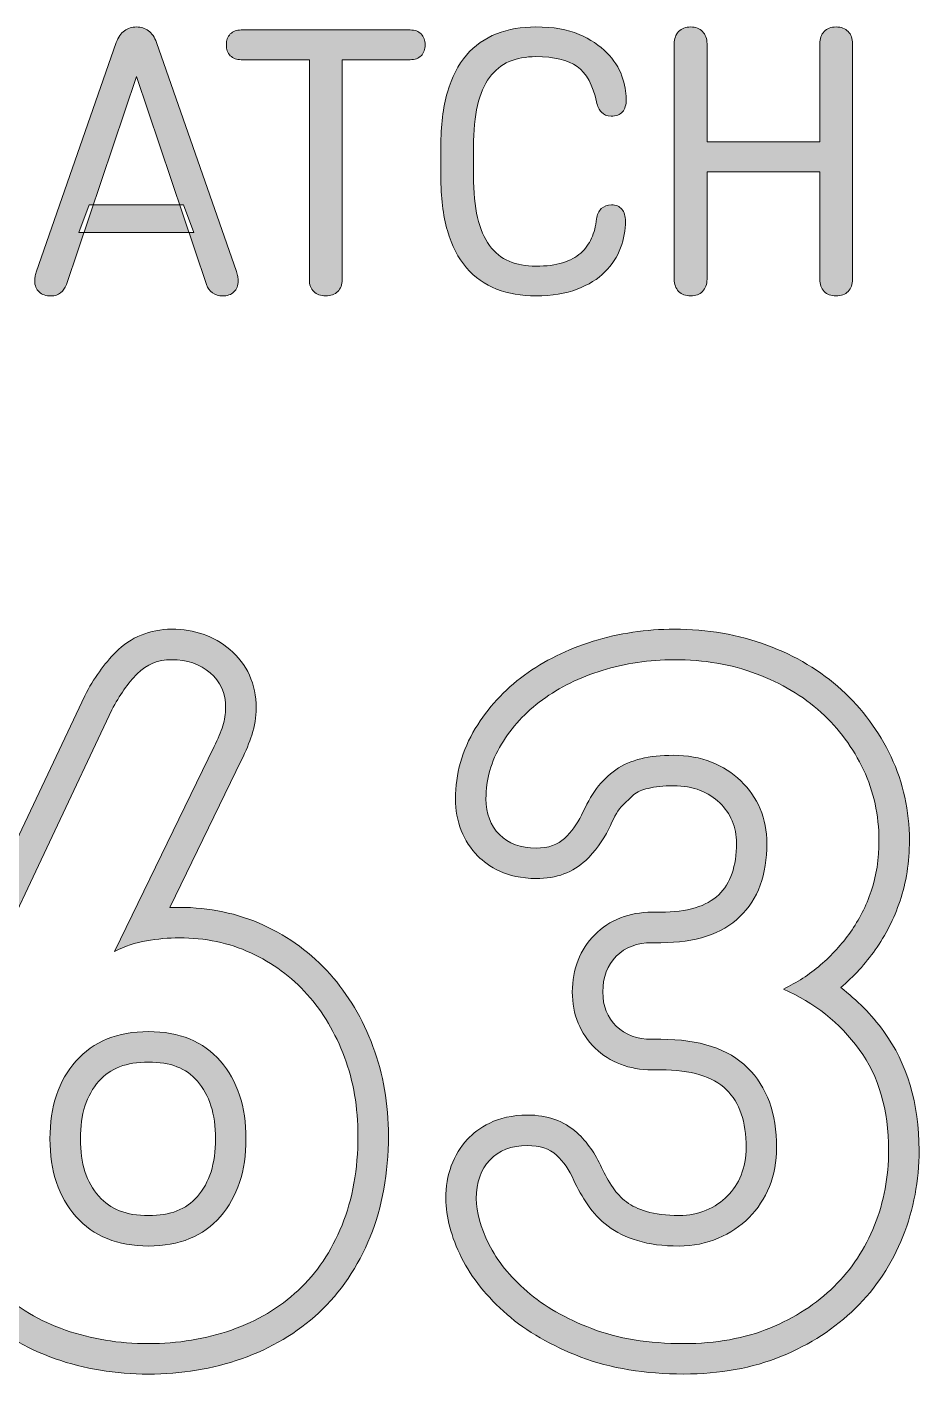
# Model space of a CAD drawing. Header units: millimetres. Extents: x -29.5 to 29.5, y -18.9 to 19.
# Drawn here: x 2.05 to 7.91, y 1.06 to 9.9 of the extents above; entities that cross this region are included whole.
import ezdxf

# ---------------------------------------------------------------- set-up
doc = ezdxf.new("R2010")
doc.units = ezdxf.units.MM
doc.header["$MEASUREMENT"] = 0
doc.layers.add('Layer 1', color=7, linetype='Continuous', lineweight=0)

# ---------------------------------------------------------------- blocks, each defined once
blk = doc.blocks.new('Block_0')
at = {"layer": 'Layer 1', "transparency": 33554687}
h = blk.add_hatch(color=7, dxfattribs=at)
h.dxf.hatch_style = 2
edge = h.paths.add_edge_path()
edge.add_spline(control_points=[(4.1208, 2.0343), (4.051, 1.863), (3.9549, 1.7204), (3.8324, 1.6064), (3.7098, 1.4924), (3.5641, 1.4059), (3.3951, 1.3466), (3.2261, 1.2874), (3.0444, 1.2577), (2.8501, 1.2577), (2.6556, 1.2577), (2.4739, 1.2874), (2.305, 1.3466), (2.1359, 1.4059), (1.9902, 1.4924), (1.8677, 1.6064), (1.745, 1.7204), (1.6479, 1.861), (1.5762, 2.0281), (1.5042, 2.1948), (1.4684, 2.3881), (1.4684, 2.6079), (1.4684, 2.7684), (1.5011, 2.9469), (1.5666, 3.1432), (1.632, 3.34), (1.7177, 3.5436), (1.8233, 3.7547), (1.8233, 3.7547), (2.6093, 5.4153), (2.6093, 5.4153), (2.6599, 5.5124), (2.7159, 5.5917), (2.7772, 5.653), (2.8383, 5.7143), (2.9135, 5.745), (3.0022, 5.745), (3.1034, 5.745), (3.188, 5.7164), (3.2556, 5.6592), (3.3231, 5.6023), (3.357, 5.5252), (3.357, 5.428), (3.357, 5.3901), (3.3506, 5.3509), (3.3381, 5.3109), (3.3253, 5.2706), (3.3064, 5.2251), (3.281, 5.1745), (3.281, 5.1745), (2.6282, 3.8309), (2.6282, 3.8309), (2.6957, 3.8646), (2.7655, 3.8881), (2.8373, 3.9008), (2.9091, 3.9132), (2.981, 3.9198), (3.0528, 3.9198), (3.2218, 3.9198), (3.3782, 3.887), (3.5219, 3.8216), (3.6653, 3.7558), (3.789, 3.6652), (3.8925, 3.5491), (3.9961, 3.4326), (4.0774, 3.2955), (4.1366, 3.137), (4.1957, 2.9786), (4.2253, 2.8063), (4.2253, 2.6206), (4.2253, 2.4008), (4.1904, 2.2055), (4.1208, 2.0343)], knot_values=[0, 0, 0, 0, 1, 1, 1, 2, 2, 2, 3, 3, 3, 4, 4, 4, 5, 5, 5, 6, 6, 6, 7, 7, 7, 8, 8, 8, 9, 9, 9, 10, 10, 10, 11, 11, 11, 12, 12, 12, 13, 13, 13, 14, 14, 14, 15, 15, 15, 16, 16, 16, 17, 17, 17, 18, 18, 18, 19, 19, 19, 20, 20, 20, 21, 21, 21, 22, 22, 22, 23, 23, 23, 24, 24, 24, 24], degree=3, periodic=0)
edge = h.paths.add_edge_path()
edge.add_spline(control_points=[(4.324, 3.2069), (4.2564, 3.3877), (4.1615, 3.5475), (4.042, 3.6819), (3.9207, 3.818), (3.7738, 3.9261), (3.6052, 4.0034), (3.4356, 4.0807), (3.2499, 4.1198), (3.0528, 4.1198), (3.0528, 4.1198), (2.9902, 4.1183), (2.9902, 4.1183), (2.9902, 4.1183), (3.4609, 5.087), (3.4609, 5.087), (3.4896, 5.1445), (3.5128, 5.2002), (3.5287, 5.2506), (3.5475, 5.3102), (3.557, 5.3698), (3.557, 5.428), (3.557, 5.5843), (3.4973, 5.7171), (3.3844, 5.8122), (3.2805, 5.9002), (3.1517, 5.945), (3.0022, 5.945), (2.8607, 5.945), (2.7339, 5.8928), (2.6356, 5.7942), (2.5603, 5.7189), (2.4917, 5.6225), (2.4319, 5.5077), (2.4319, 5.5077), (1.6425, 3.8403), (1.6425, 3.8403), (1.5346, 3.6247), (1.4446, 3.4101), (1.3768, 3.2064), (1.3049, 2.9906), (1.2684, 2.7892), (1.2684, 2.6079), (1.2684, 2.3614), (1.3102, 2.1396), (1.3926, 1.9488), (1.4748, 1.7571), (1.5889, 1.5925), (1.7315, 1.4599), (1.8735, 1.3277), (2.0442, 1.2261), (2.2389, 1.1579), (2.4282, 1.0914), (2.6338, 1.0577), (2.8501, 1.0577), (3.0661, 1.0577), (3.2717, 1.0914), (3.4612, 1.1579), (3.6557, 1.2261), (3.8264, 1.3277), (3.9686, 1.4599), (4.112, 1.5934), (4.2255, 1.7613), (4.306, 1.9588), (4.3852, 2.1537), (4.4253, 2.3763), (4.4253, 2.6206), (4.4253, 2.8293), (4.3912, 3.0266), (4.324, 3.2069)], knot_values=[0, 0, 0, 0, 1, 1, 1, 2, 2, 2, 3, 3, 3, 4, 4, 4, 5, 5, 5, 6, 6, 6, 7, 7, 7, 8, 8, 8, 9, 9, 9, 10, 10, 10, 11, 11, 11, 12, 12, 12, 13, 13, 13, 14, 14, 14, 15, 15, 15, 16, 16, 16, 17, 17, 17, 18, 18, 18, 19, 19, 19, 20, 20, 20, 21, 21, 21, 22, 22, 22, 23, 23, 23, 23], degree=3, periodic=0)
h = blk.add_hatch(color=7, dxfattribs=at)
h.dxf.hatch_style = 2
edge = h.paths.add_edge_path()
edge.add_spline(control_points=[(7.6164, 2.0343), (7.5551, 1.8799), (7.4664, 1.7459), (7.3501, 1.6319), (7.234, 1.5178), (7.0935, 1.4269), (6.9288, 1.3594), (6.7639, 1.2918), (6.576, 1.2577), (6.3647, 1.2577), (6.1323, 1.2577), (5.9306, 1.2908), (5.7595, 1.3563), (5.5883, 1.4217), (5.4467, 1.503), (5.3349, 1.6002), (5.2228, 1.6973), (5.1394, 1.8007), (5.0845, 1.9106), (5.0295, 2.0205), (5.0021, 2.1197), (5.0021, 2.2086), (5.0021, 2.314), (5.0316, 2.3988), (5.0908, 2.4621), (5.1499, 2.5255), (5.2324, 2.5572), (5.338, 2.5572), (5.4183, 2.5572), (5.4817, 2.5359), (5.5282, 2.4938), (5.5745, 2.4515), (5.6126, 2.3963), (5.6422, 2.3288), (5.6675, 2.274), (5.6982, 2.22), (5.7342, 2.1672), (5.77, 2.1145), (5.8143, 2.068), (5.8672, 2.0281), (5.9201, 1.9878), (5.9845, 1.9561), (6.0605, 1.933), (6.1366, 1.9096), (6.2274, 1.8978), (6.333, 1.8978), (6.426, 1.8978), (6.5114, 1.9147), (6.5896, 1.9488), (6.6678, 1.9826), (6.7355, 2.0281), (6.7925, 2.0849), (6.8496, 2.1421), (6.8938, 2.2096), (6.9255, 2.2878), (6.9572, 2.366), (6.9731, 2.4515), (6.9731, 2.5445), (6.9731, 2.7684), (6.9097, 2.9427), (6.7831, 3.0674), (6.6563, 3.1918), (6.4661, 3.2542), (6.2126, 3.2542), (6.2126, 3.2542), (6.1555, 3.2542), (6.1555, 3.2542), (6.0584, 3.2542), (5.9802, 3.2828), (5.9211, 3.34), (5.8619, 3.3968), (5.8324, 3.4719), (5.8324, 3.5649), (5.8324, 3.6621), (5.8619, 3.7399), (5.9211, 3.7992), (5.9802, 3.8584), (6.0584, 3.8881), (6.1555, 3.8881), (6.1555, 3.8881), (6.2126, 3.8881), (6.2126, 3.8881), (6.4408, 3.8881), (6.6139, 3.9449), (6.7323, 4.0589), (6.8506, 4.1733), (6.9097, 4.3339), (6.9097, 4.5409), (6.9097, 4.6208), (6.8949, 4.6959), (6.8654, 4.7659), (6.8358, 4.8355), (6.7936, 4.8968), (6.7386, 4.9495), (6.6837, 5.0022), (6.6193, 5.0436), (6.5454, 5.0732), (6.4713, 5.1028), (6.3879, 5.1176), (6.2951, 5.1176), (6.2146, 5.1176), (6.1438, 5.11), (6.0827, 5.0952), (6.0214, 5.0804), (5.9664, 5.0563), (5.9178, 5.0225), (5.8693, 4.9884), (5.8271, 4.9474), (5.7912, 4.8989), (5.7552, 4.8503), (5.7225, 4.7921), (5.6929, 4.7245), (5.6632, 4.6653), (5.6264, 4.6146), (5.5819, 4.5726), (5.5377, 4.5302), (5.4753, 4.5092), (5.395, 4.5092), (5.2936, 4.5092), (5.2133, 4.5385), (5.1542, 4.5978), (5.095, 4.657), (5.0655, 4.7352), (5.0655, 4.8324), (5.0655, 4.9592), (5.0993, 5.0784), (5.167, 5.1903), (5.2345, 5.3023), (5.3242, 5.3994), (5.4362, 5.4818), (5.5482, 5.5645), (5.6791, 5.6285), (5.8291, 5.675), (5.9792, 5.7215), (6.1366, 5.745), (6.3013, 5.745), (6.4956, 5.745), (6.6752, 5.7143), (6.8401, 5.653), (7.0048, 5.5917), (7.1464, 5.5073), (7.2647, 5.3994), (7.3829, 5.2919), (7.4759, 5.1659), (7.5436, 5.0225), (7.6111, 4.8789), (7.6449, 4.7245), (7.6449, 4.5599), (7.6449, 4.4372), (7.628, 4.3263), (7.5942, 4.2271), (7.5603, 4.1278), (7.515, 4.0379), (7.458, 3.9577), (7.4009, 3.8774), (7.3353, 3.8057), (7.2614, 3.7423), (7.1875, 3.679), (7.1062, 3.6259), (7.0175, 3.5839), (7.2203, 3.495), (7.3861, 3.363), (7.515, 3.1877), (7.6438, 3.0123), (7.7083, 2.7915), (7.7083, 2.5255), (7.7083, 2.3522), (7.6776, 2.1883), (7.6164, 2.0343)], knot_values=[0, 0, 0, 0, 1, 1, 1, 2, 2, 2, 3, 3, 3, 4, 4, 4, 5, 5, 5, 6, 6, 6, 7, 7, 7, 8, 8, 8, 9, 9, 9, 10, 10, 10, 11, 11, 11, 12, 12, 12, 13, 13, 13, 14, 14, 14, 15, 15, 15, 16, 16, 16, 17, 17, 17, 18, 18, 18, 19, 19, 19, 20, 20, 20, 21, 21, 21, 22, 22, 22, 23, 23, 23, 24, 24, 24, 25, 25, 25, 26, 26, 26, 27, 27, 27, 28, 28, 28, 29, 29, 29, 30, 30, 30, 31, 31, 31, 32, 32, 32, 33, 33, 33, 34, 34, 34, 35, 35, 35, 36, 36, 36, 37, 37, 37, 38, 38, 38, 39, 39, 39, 40, 40, 40, 41, 41, 41, 42, 42, 42, 43, 43, 43, 44, 44, 44, 45, 45, 45, 46, 46, 46, 47, 47, 47, 48, 48, 48, 49, 49, 49, 50, 50, 50, 51, 51, 51, 52, 52, 52, 53, 53, 53, 54, 54, 54, 55, 55, 55, 56, 56, 56, 56], degree=3, periodic=0)
edge = h.paths.add_edge_path()
edge.add_spline(control_points=[(7.6762, 3.3061), (7.5954, 3.4161), (7.5012, 3.512), (7.3946, 3.5931), (7.4798, 3.6666), (7.556, 3.7503), (7.621, 3.8418), (7.6886, 3.937), (7.7433, 4.0448), (7.7835, 4.1623), (7.8242, 4.2822), (7.8449, 4.4158), (7.8449, 4.5599), (7.8449, 4.7535), (7.8044, 4.9378), (7.7246, 5.1076), (7.6455, 5.2751), (7.5361, 5.4229), (7.3993, 5.5474), (7.2629, 5.6717), (7.0982, 5.7703), (6.9099, 5.8404), (6.7234, 5.9098), (6.5186, 5.945), (6.3013, 5.945), (6.1176, 5.945), (5.9388, 5.9184), (5.7699, 5.8661), (5.5984, 5.8129), (5.4462, 5.7377), (5.3174, 5.6427), (5.1849, 5.5452), (5.0766, 5.4277), (4.9957, 5.2936), (4.9094, 5.1508), (4.8655, 4.9955), (4.8655, 4.8324), (4.8655, 4.6827), (4.9165, 4.5527), (5.0128, 4.4563), (5.0796, 4.3893), (5.2004, 4.3092), (5.395, 4.3092), (5.5284, 4.3092), (5.6378, 4.3492), (5.7202, 4.4281), (5.7804, 4.485), (5.8317, 4.5549), (5.8718, 4.6351), (5.8997, 4.6982), (5.9252, 4.7438), (5.9519, 4.7798), (5.9519, 4.7798), (6.0328, 4.8589), (6.0328, 4.8589), (6.0601, 4.8778), (6.092, 4.8917), (6.1297, 4.9008), (6.1757, 4.912), (6.2313, 4.9176), (6.2951, 4.9176), (6.3619, 4.9176), (6.4211, 4.9075), (6.4711, 4.8875), (6.5211, 4.8674), (6.5634, 4.8405), (6.6002, 4.8052), (6.6356, 4.7712), (6.6621, 4.7327), (6.6814, 4.6875), (6.7003, 4.6426), (6.7097, 4.5944), (6.7097, 4.5409), (6.7097, 4.3891), (6.6716, 4.2785), (6.5933, 4.2028), (6.5144, 4.1267), (6.3862, 4.0881), (6.2126, 4.0881), (6.2126, 4.0881), (6.1555, 4.0881), (6.1555, 4.0881), (6.0059, 4.0881), (5.8758, 4.037), (5.7795, 3.9404), (5.6833, 3.8443), (5.6324, 3.7143), (5.6324, 3.5649), (5.6324, 3.4176), (5.6844, 3.2899), (5.7827, 3.1956), (5.878, 3.1033), (6.0072, 3.0542), (6.1555, 3.0542), (6.1555, 3.0542), (6.2126, 3.0542), (6.2126, 3.0542), (6.4106, 3.0542), (6.5554, 3.0106), (6.643, 2.9247), (6.7304, 2.8386), (6.7731, 2.7141), (6.7731, 2.5445), (6.7731, 2.4769), (6.7623, 2.4176), (6.7402, 2.3629), (6.7184, 2.3093), (6.6893, 2.2645), (6.6509, 2.2261), (6.6118, 2.1871), (6.5657, 2.1563), (6.5104, 2.1324), (6.4567, 2.1091), (6.3989, 2.0978), (6.333, 2.0978), (6.2479, 2.0978), (6.176, 2.1067), (6.1193, 2.1241), (6.0659, 2.1404), (6.0221, 2.1615), (5.9884, 2.1871), (5.9524, 2.2144), (5.9235, 2.2445), (5.8996, 2.2797), (5.8701, 2.3229), (5.8447, 2.3676), (5.8238, 2.4128), (5.7846, 2.5022), (5.73, 2.5803), (5.6632, 2.6414), (5.5779, 2.7185), (5.4688, 2.7572), (5.338, 2.7572), (5.1351, 2.7572), (5.012, 2.6709), (4.9446, 2.5985), (4.8501, 2.4975), (4.8021, 2.3662), (4.8021, 2.2086), (4.8021, 2.0888), (4.8369, 1.9584), (4.9056, 1.8211), (4.9721, 1.6881), (5.0725, 1.5629), (5.204, 1.449), (5.3327, 1.3371), (5.4957, 1.243), (5.6881, 1.1695), (5.8818, 1.0953), (6.1095, 1.0577), (6.3647, 1.0577), (6.6005, 1.0577), (6.8158, 1.0969), (7.0046, 1.1743), (7.1927, 1.2514), (7.3561, 1.3573), (7.4903, 1.4892), (7.6259, 1.6222), (7.7309, 1.7808), (7.8023, 1.9604), (7.8726, 2.1375), (7.9083, 2.3276), (7.9083, 2.5255), (7.9083, 2.8339), (7.8302, 3.0965), (7.6762, 3.3061)], knot_values=[0, 0, 0, 0, 1, 1, 1, 2, 2, 2, 3, 3, 3, 4, 4, 4, 5, 5, 5, 6, 6, 6, 7, 7, 7, 8, 8, 8, 9, 9, 9, 10, 10, 10, 11, 11, 11, 12, 12, 12, 13, 13, 13, 14, 14, 14, 15, 15, 15, 16, 16, 16, 17, 17, 17, 18, 18, 18, 19, 19, 19, 20, 20, 20, 21, 21, 21, 22, 22, 22, 23, 23, 23, 24, 24, 24, 25, 25, 25, 26, 26, 26, 27, 27, 27, 28, 28, 28, 29, 29, 29, 30, 30, 30, 31, 31, 31, 32, 32, 32, 33, 33, 33, 34, 34, 34, 35, 35, 35, 36, 36, 36, 37, 37, 37, 38, 38, 38, 39, 39, 39, 40, 40, 40, 41, 41, 41, 42, 42, 42, 43, 43, 43, 44, 44, 44, 45, 45, 45, 46, 46, 46, 47, 47, 47, 48, 48, 48, 49, 49, 49, 50, 50, 50, 51, 51, 51, 52, 52, 52, 53, 53, 53, 54, 54, 54, 55, 55, 55, 55], degree=3, periodic=0)
h = blk.add_hatch(color=7, dxfattribs=at)
h.dxf.hatch_style = 2
edge = h.paths.add_edge_path()
edge.add_spline(control_points=[(3.1713, 2.2227), (3.0974, 2.1374), (2.9954, 2.0978), (2.8501, 2.0978), (2.704, 2.0978), (2.6005, 2.1379), (2.5245, 2.2239), (2.443, 2.3157), (2.4036, 2.439), (2.4036, 2.6013), (2.4036, 2.7636), (2.4431, 2.8871), (2.5244, 2.979), (2.6005, 3.0648), (2.704, 3.1048), (2.8501, 3.1048), (2.9954, 3.1048), (3.0975, 3.0653), (3.1712, 2.9804), (3.2512, 2.8882), (3.2902, 2.7642), (3.2902, 2.6013), (3.2902, 2.4385), (3.2513, 2.3146), (3.1713, 2.2227)], knot_values=[0, 0, 0, 0, 1, 1, 1, 2, 2, 2, 3, 3, 3, 4, 4, 4, 5, 5, 5, 6, 6, 6, 7, 7, 7, 8, 8, 8, 8], degree=3, periodic=0)
edge = h.paths.add_edge_path()
edge.add_spline(control_points=[(3.3222, 3.1115), (3.2102, 3.2404), (3.0528, 3.3048), (2.8501, 3.3048), (2.6471, 3.3048), (2.4888, 3.2404), (2.3746, 3.1115), (2.2606, 2.9827), (2.2036, 2.8129), (2.2036, 2.6013), (2.2036, 2.3901), (2.2606, 2.22), (2.3746, 2.0915), (2.4888, 1.9623), (2.6471, 1.8978), (2.8501, 1.8978), (3.0528, 1.8978), (3.2102, 1.9623), (3.3222, 2.0915), (3.434, 2.22), (3.4902, 2.3901), (3.4902, 2.6013), (3.4902, 2.8129), (3.434, 2.9827), (3.3222, 3.1115)], knot_values=[0, 0, 0, 0, 1, 1, 1, 2, 2, 2, 3, 3, 3, 4, 4, 4, 5, 5, 5, 6, 6, 6, 7, 7, 7, 8, 8, 8, 8], degree=3, periodic=0)
at = {"layer": 'Layer 1'}
for points, knots in [([(4.324, 3.2069), (4.2564, 3.3877), (4.1615, 3.5475), (4.042, 3.6819), (3.9207, 3.818), (3.7738, 3.9261), (3.6052, 4.0034), (3.4356, 4.0807), (3.2499, 4.1198), (3.0528, 4.1198), (3.0528, 4.1198), (2.9902, 4.1183), (2.9902, 4.1183), (2.9902, 4.1183), (3.4609, 5.087), (3.4609, 5.087), (3.4896, 5.1445), (3.5128, 5.2002), (3.5287, 5.2506), (3.5475, 5.3102), (3.557, 5.3698), (3.557, 5.428), (3.557, 5.5843), (3.4973, 5.7171), (3.3844, 5.8122), (3.2805, 5.9002), (3.1517, 5.945), (3.0022, 5.945), (2.8607, 5.945), (2.7339, 5.8928), (2.6356, 5.7942), (2.5603, 5.7189), (2.4917, 5.6225), (2.4319, 5.5077), (2.4319, 5.5077), (1.6425, 3.8403), (1.6425, 3.8403), (1.5346, 3.6247), (1.4446, 3.4101), (1.3768, 3.2064), (1.3049, 2.9906), (1.2684, 2.7892), (1.2684, 2.6079), (1.2684, 2.3614), (1.3102, 2.1396), (1.3926, 1.9488), (1.4748, 1.7571), (1.5889, 1.5925), (1.7315, 1.4599), (1.8735, 1.3277), (2.0442, 1.2261), (2.2389, 1.1579), (2.4282, 1.0914), (2.6338, 1.0577), (2.8501, 1.0577), (3.0661, 1.0577), (3.2717, 1.0914), (3.4612, 1.1579), (3.6557, 1.2261), (3.8264, 1.3277), (3.9686, 1.4599), (4.112, 1.5934), (4.2255, 1.7613), (4.306, 1.9588), (4.3852, 2.1537), (4.4253, 2.3763), (4.4253, 2.6206), (4.4253, 2.8293), (4.3912, 3.0266), (4.324, 3.2069)], [0, 0, 0, 0, 1, 1, 1, 2, 2, 2, 3, 3, 3, 4, 4, 4, 5, 5, 5, 6, 6, 6, 7, 7, 7, 8, 8, 8, 9, 9, 9, 10, 10, 10, 11, 11, 11, 12, 12, 12, 13, 13, 13, 14, 14, 14, 15, 15, 15, 16, 16, 16, 17, 17, 17, 18, 18, 18, 19, 19, 19, 20, 20, 20, 21, 21, 21, 22, 22, 22, 23, 23, 23, 23]), ([(7.6762, 3.3061), (7.5954, 3.4161), (7.5012, 3.512), (7.3946, 3.5931), (7.4798, 3.6666), (7.556, 3.7503), (7.621, 3.8418), (7.6886, 3.937), (7.7433, 4.0448), (7.7835, 4.1623), (7.8242, 4.2822), (7.8449, 4.4158), (7.8449, 4.5599), (7.8449, 4.7535), (7.8044, 4.9378), (7.7246, 5.1076), (7.6455, 5.2751), (7.5361, 5.4229), (7.3993, 5.5474), (7.2629, 5.6717), (7.0982, 5.7703), (6.9099, 5.8404), (6.7234, 5.9098), (6.5186, 5.945), (6.3013, 5.945), (6.1176, 5.945), (5.9388, 5.9184), (5.7699, 5.8661), (5.5984, 5.8129), (5.4462, 5.7377), (5.3174, 5.6427), (5.1849, 5.5452), (5.0766, 5.4277), (4.9957, 5.2936), (4.9094, 5.1508), (4.8655, 4.9955), (4.8655, 4.8324), (4.8655, 4.6827), (4.9165, 4.5527), (5.0128, 4.4563), (5.0796, 4.3893), (5.2004, 4.3092), (5.395, 4.3092), (5.5284, 4.3092), (5.6378, 4.3492), (5.7202, 4.4281), (5.7804, 4.485), (5.8317, 4.5549), (5.8718, 4.6351), (5.8997, 4.6982), (5.9252, 4.7438), (5.9519, 4.7798), (5.9519, 4.7798), (6.0328, 4.8589), (6.0328, 4.8589), (6.0601, 4.8778), (6.092, 4.8917), (6.1297, 4.9008), (6.1757, 4.912), (6.2313, 4.9176), (6.2951, 4.9176), (6.3619, 4.9176), (6.4211, 4.9075), (6.4711, 4.8875), (6.5211, 4.8674), (6.5634, 4.8405), (6.6002, 4.8052), (6.6356, 4.7712), (6.6621, 4.7327), (6.6814, 4.6875), (6.7003, 4.6426), (6.7097, 4.5944), (6.7097, 4.5409), (6.7097, 4.3891), (6.6716, 4.2785), (6.5933, 4.2028), (6.5144, 4.1267), (6.3862, 4.0881), (6.2126, 4.0881), (6.2126, 4.0881), (6.1555, 4.0881), (6.1555, 4.0881), (6.0059, 4.0881), (5.8758, 4.037), (5.7795, 3.9404), (5.6833, 3.8443), (5.6324, 3.7143), (5.6324, 3.5649), (5.6324, 3.4176), (5.6844, 3.2899), (5.7827, 3.1956), (5.878, 3.1033), (6.0072, 3.0542), (6.1555, 3.0542), (6.1555, 3.0542), (6.2126, 3.0542), (6.2126, 3.0542), (6.4106, 3.0542), (6.5554, 3.0106), (6.643, 2.9247), (6.7304, 2.8386), (6.7731, 2.7141), (6.7731, 2.5445), (6.7731, 2.4769), (6.7623, 2.4176), (6.7402, 2.3629), (6.7184, 2.3093), (6.6893, 2.2645), (6.6509, 2.2261), (6.6118, 2.1871), (6.5657, 2.1563), (6.5104, 2.1324), (6.4567, 2.1091), (6.3989, 2.0978), (6.333, 2.0978), (6.2479, 2.0978), (6.176, 2.1067), (6.1193, 2.1241), (6.0659, 2.1404), (6.0221, 2.1615), (5.9884, 2.1871), (5.9524, 2.2144), (5.9235, 2.2445), (5.8996, 2.2797), (5.8701, 2.3229), (5.8447, 2.3676), (5.8238, 2.4128), (5.7846, 2.5022), (5.73, 2.5803), (5.6632, 2.6414), (5.5779, 2.7185), (5.4688, 2.7572), (5.338, 2.7572), (5.1351, 2.7572), (5.012, 2.6709), (4.9446, 2.5985), (4.8501, 2.4975), (4.8021, 2.3662), (4.8021, 2.2086), (4.8021, 2.0888), (4.8369, 1.9584), (4.9056, 1.8211), (4.9721, 1.6881), (5.0725, 1.5629), (5.204, 1.449), (5.3327, 1.3371), (5.4957, 1.243), (5.6881, 1.1695), (5.8818, 1.0953), (6.1095, 1.0577), (6.3647, 1.0577), (6.6005, 1.0577), (6.8158, 1.0969), (7.0046, 1.1743), (7.1927, 1.2514), (7.3561, 1.3573), (7.4903, 1.4892), (7.6259, 1.6222), (7.7309, 1.7808), (7.8023, 1.9604), (7.8726, 2.1375), (7.9083, 2.3276), (7.9083, 2.5255), (7.9083, 2.8339), (7.8302, 3.0965), (7.6762, 3.3061)], [0, 0, 0, 0, 1, 1, 1, 2, 2, 2, 3, 3, 3, 4, 4, 4, 5, 5, 5, 6, 6, 6, 7, 7, 7, 8, 8, 8, 9, 9, 9, 10, 10, 10, 11, 11, 11, 12, 12, 12, 13, 13, 13, 14, 14, 14, 15, 15, 15, 16, 16, 16, 17, 17, 17, 18, 18, 18, 19, 19, 19, 20, 20, 20, 21, 21, 21, 22, 22, 22, 23, 23, 23, 24, 24, 24, 25, 25, 25, 26, 26, 26, 27, 27, 27, 28, 28, 28, 29, 29, 29, 30, 30, 30, 31, 31, 31, 32, 32, 32, 33, 33, 33, 34, 34, 34, 35, 35, 35, 36, 36, 36, 37, 37, 37, 38, 38, 38, 39, 39, 39, 40, 40, 40, 41, 41, 41, 42, 42, 42, 43, 43, 43, 44, 44, 44, 45, 45, 45, 46, 46, 46, 47, 47, 47, 48, 48, 48, 49, 49, 49, 50, 50, 50, 51, 51, 51, 52, 52, 52, 53, 53, 53, 54, 54, 54, 55, 55, 55, 55]), ([(4.1208, 2.0343), (4.051, 1.863), (3.9549, 1.7204), (3.8324, 1.6064), (3.7098, 1.4924), (3.5641, 1.4059), (3.3951, 1.3466), (3.2261, 1.2874), (3.0444, 1.2577), (2.8501, 1.2577), (2.6556, 1.2577), (2.4739, 1.2874), (2.305, 1.3466), (2.1359, 1.4059), (1.9902, 1.4924), (1.8677, 1.6064), (1.745, 1.7204), (1.6479, 1.861), (1.5762, 2.0281), (1.5042, 2.1948), (1.4684, 2.3881), (1.4684, 2.6079), (1.4684, 2.7684), (1.5011, 2.9469), (1.5666, 3.1432), (1.632, 3.34), (1.7177, 3.5436), (1.8233, 3.7547), (1.8233, 3.7547), (2.6093, 5.4153), (2.6093, 5.4153), (2.6599, 5.5124), (2.7159, 5.5917), (2.7772, 5.653), (2.8383, 5.7143), (2.9135, 5.745), (3.0022, 5.745), (3.1034, 5.745), (3.188, 5.7164), (3.2556, 5.6592), (3.3231, 5.6023), (3.357, 5.5252), (3.357, 5.428), (3.357, 5.3901), (3.3506, 5.3509), (3.3381, 5.3109), (3.3253, 5.2706), (3.3064, 5.2251), (3.281, 5.1745), (3.281, 5.1745), (2.6282, 3.8309), (2.6282, 3.8309), (2.6957, 3.8646), (2.7655, 3.8881), (2.8373, 3.9008), (2.9091, 3.9132), (2.981, 3.9198), (3.0528, 3.9198), (3.2218, 3.9198), (3.3782, 3.887), (3.5219, 3.8216), (3.6653, 3.7558), (3.789, 3.6652), (3.8925, 3.5491), (3.9961, 3.4326), (4.0774, 3.2955), (4.1366, 3.137), (4.1957, 2.9786), (4.2253, 2.8063), (4.2253, 2.6206), (4.2253, 2.4008), (4.1904, 2.2055), (4.1208, 2.0343)], [0, 0, 0, 0, 1, 1, 1, 2, 2, 2, 3, 3, 3, 4, 4, 4, 5, 5, 5, 6, 6, 6, 7, 7, 7, 8, 8, 8, 9, 9, 9, 10, 10, 10, 11, 11, 11, 12, 12, 12, 13, 13, 13, 14, 14, 14, 15, 15, 15, 16, 16, 16, 17, 17, 17, 18, 18, 18, 19, 19, 19, 20, 20, 20, 21, 21, 21, 22, 22, 22, 23, 23, 23, 24, 24, 24, 24]), ([(7.6164, 2.0343), (7.5551, 1.8799), (7.4664, 1.7459), (7.3501, 1.6319), (7.234, 1.5178), (7.0935, 1.4269), (6.9288, 1.3594), (6.7639, 1.2918), (6.576, 1.2577), (6.3647, 1.2577), (6.1323, 1.2577), (5.9306, 1.2908), (5.7595, 1.3563), (5.5883, 1.4217), (5.4467, 1.503), (5.3349, 1.6002), (5.2228, 1.6973), (5.1394, 1.8007), (5.0845, 1.9106), (5.0295, 2.0205), (5.0021, 2.1197), (5.0021, 2.2086), (5.0021, 2.314), (5.0316, 2.3988), (5.0908, 2.4621), (5.1499, 2.5255), (5.2324, 2.5572), (5.338, 2.5572), (5.4183, 2.5572), (5.4817, 2.5359), (5.5282, 2.4938), (5.5745, 2.4515), (5.6126, 2.3963), (5.6422, 2.3288), (5.6675, 2.274), (5.6982, 2.22), (5.7342, 2.1672), (5.77, 2.1145), (5.8143, 2.068), (5.8672, 2.0281), (5.9201, 1.9878), (5.9845, 1.9561), (6.0605, 1.933), (6.1366, 1.9096), (6.2274, 1.8978), (6.333, 1.8978), (6.426, 1.8978), (6.5114, 1.9147), (6.5896, 1.9488), (6.6678, 1.9826), (6.7355, 2.0281), (6.7925, 2.0849), (6.8496, 2.1421), (6.8938, 2.2096), (6.9255, 2.2878), (6.9572, 2.366), (6.9731, 2.4515), (6.9731, 2.5445), (6.9731, 2.7684), (6.9097, 2.9427), (6.7831, 3.0674), (6.6563, 3.1918), (6.4661, 3.2542), (6.2126, 3.2542), (6.2126, 3.2542), (6.1555, 3.2542), (6.1555, 3.2542), (6.0584, 3.2542), (5.9802, 3.2828), (5.9211, 3.34), (5.8619, 3.3968), (5.8324, 3.4719), (5.8324, 3.5649), (5.8324, 3.6621), (5.8619, 3.7399), (5.9211, 3.7992), (5.9802, 3.8584), (6.0584, 3.8881), (6.1555, 3.8881), (6.1555, 3.8881), (6.2126, 3.8881), (6.2126, 3.8881), (6.4408, 3.8881), (6.6139, 3.9449), (6.7323, 4.0589), (6.8506, 4.1733), (6.9097, 4.3339), (6.9097, 4.5409), (6.9097, 4.6208), (6.8949, 4.6959), (6.8654, 4.7659), (6.8358, 4.8355), (6.7936, 4.8968), (6.7386, 4.9495), (6.6837, 5.0022), (6.6193, 5.0436), (6.5454, 5.0732), (6.4713, 5.1028), (6.3879, 5.1176), (6.2951, 5.1176), (6.2146, 5.1176), (6.1438, 5.11), (6.0827, 5.0952), (6.0214, 5.0804), (5.9664, 5.0563), (5.9178, 5.0225), (5.8693, 4.9884), (5.8271, 4.9474), (5.7912, 4.8989), (5.7552, 4.8503), (5.7225, 4.7921), (5.6929, 4.7245), (5.6632, 4.6653), (5.6264, 4.6146), (5.5819, 4.5726), (5.5377, 4.5302), (5.4753, 4.5092), (5.395, 4.5092), (5.2936, 4.5092), (5.2133, 4.5385), (5.1542, 4.5978), (5.095, 4.657), (5.0655, 4.7352), (5.0655, 4.8324), (5.0655, 4.9592), (5.0993, 5.0784), (5.167, 5.1903), (5.2345, 5.3023), (5.3242, 5.3994), (5.4362, 5.4818), (5.5482, 5.5645), (5.6791, 5.6285), (5.8291, 5.675), (5.9792, 5.7215), (6.1366, 5.745), (6.3013, 5.745), (6.4956, 5.745), (6.6752, 5.7143), (6.8401, 5.653), (7.0048, 5.5917), (7.1464, 5.5073), (7.2647, 5.3994), (7.3829, 5.2919), (7.4759, 5.1659), (7.5436, 5.0225), (7.6111, 4.8789), (7.6449, 4.7245), (7.6449, 4.5599), (7.6449, 4.4372), (7.628, 4.3263), (7.5942, 4.2271), (7.5603, 4.1278), (7.515, 4.0379), (7.458, 3.9577), (7.4009, 3.8774), (7.3353, 3.8057), (7.2614, 3.7423), (7.1875, 3.679), (7.1062, 3.6259), (7.0175, 3.5839), (7.2203, 3.495), (7.3861, 3.363), (7.515, 3.1877), (7.6438, 3.0123), (7.7083, 2.7915), (7.7083, 2.5255), (7.7083, 2.3522), (7.6776, 2.1883), (7.6164, 2.0343)], [0, 0, 0, 0, 1, 1, 1, 2, 2, 2, 3, 3, 3, 4, 4, 4, 5, 5, 5, 6, 6, 6, 7, 7, 7, 8, 8, 8, 9, 9, 9, 10, 10, 10, 11, 11, 11, 12, 12, 12, 13, 13, 13, 14, 14, 14, 15, 15, 15, 16, 16, 16, 17, 17, 17, 18, 18, 18, 19, 19, 19, 20, 20, 20, 21, 21, 21, 22, 22, 22, 23, 23, 23, 24, 24, 24, 25, 25, 25, 26, 26, 26, 27, 27, 27, 28, 28, 28, 29, 29, 29, 30, 30, 30, 31, 31, 31, 32, 32, 32, 33, 33, 33, 34, 34, 34, 35, 35, 35, 36, 36, 36, 37, 37, 37, 38, 38, 38, 39, 39, 39, 40, 40, 40, 41, 41, 41, 42, 42, 42, 43, 43, 43, 44, 44, 44, 45, 45, 45, 46, 46, 46, 47, 47, 47, 48, 48, 48, 49, 49, 49, 50, 50, 50, 51, 51, 51, 52, 52, 52, 53, 53, 53, 54, 54, 54, 55, 55, 55, 56, 56, 56, 56]), ([(3.3222, 3.1115), (3.2102, 3.2404), (3.0528, 3.3048), (2.8501, 3.3048), (2.6471, 3.3048), (2.4888, 3.2404), (2.3746, 3.1115), (2.2606, 2.9827), (2.2036, 2.8129), (2.2036, 2.6013), (2.2036, 2.3901), (2.2606, 2.22), (2.3746, 2.0915), (2.4888, 1.9623), (2.6471, 1.8978), (2.8501, 1.8978), (3.0528, 1.8978), (3.2102, 1.9623), (3.3222, 2.0915), (3.434, 2.22), (3.4902, 2.3901), (3.4902, 2.6013), (3.4902, 2.8129), (3.434, 2.9827), (3.3222, 3.1115)], [0, 0, 0, 0, 1, 1, 1, 2, 2, 2, 3, 3, 3, 4, 4, 4, 5, 5, 5, 6, 6, 6, 7, 7, 7, 8, 8, 8, 8]), ([(3.1713, 2.2227), (3.0974, 2.1374), (2.9954, 2.0978), (2.8501, 2.0978), (2.704, 2.0978), (2.6005, 2.1379), (2.5245, 2.2239), (2.443, 2.3157), (2.4036, 2.439), (2.4036, 2.6013), (2.4036, 2.7636), (2.4431, 2.8871), (2.5244, 2.979), (2.6005, 3.0648), (2.704, 3.1048), (2.8501, 3.1048), (2.9954, 3.1048), (3.0975, 3.0653), (3.1712, 2.9804), (3.2512, 2.8882), (3.2902, 2.7642), (3.2902, 2.6013), (3.2902, 2.4385), (3.2513, 2.3146), (3.1713, 2.2227)], [0, 0, 0, 0, 1, 1, 1, 2, 2, 2, 3, 3, 3, 4, 4, 4, 5, 5, 5, 6, 6, 6, 7, 7, 7, 8, 8, 8, 8])]:
    blk.add_open_spline(points, degree=3, knots=knots, dxfattribs=at)
blk = doc.blocks.new('Block_1')
at = {"layer": 'Layer 1', "transparency": 33554687}
h = blk.add_hatch(color=7, dxfattribs=at)
h.dxf.hatch_style = 2
edge = h.paths.add_edge_path()
edge.add_spline(control_points=[(3.1488, 8.5469), (3.1488, 8.5469), (2.3938, 8.5469), (2.3938, 8.5469), (2.3938, 8.5469), (2.4613, 8.7292), (2.4613, 8.7292), (2.4613, 8.7292), (3.0813, 8.7292), (3.0813, 8.7292), (3.0813, 8.7292), (3.1488, 8.5469), (3.1488, 8.5469)], knot_values=[0, 0, 0, 0, 1, 1, 1, 2, 2, 2, 3, 3, 3, 4, 4, 4, 4], degree=3, periodic=0)
edge = h.paths.add_edge_path()
edge.add_spline(control_points=[(2.7712, 9.5719), (2.7712, 9.5719), (2.3113, 8.2069), (2.3113, 8.2069), (2.3029, 8.1835), (2.2905, 8.1652), (2.2738, 8.1518), (2.2571, 8.1383), (2.2362, 8.1318), (2.2112, 8.1318), (2.178, 8.1318), (2.1516, 8.1404), (2.1325, 8.158), (2.1134, 8.1756), (2.1037, 8.1993), (2.1037, 8.2293), (2.1037, 8.2376), (2.1046, 8.2469), (2.1063, 8.2569), (2.1079, 8.2669), (2.1105, 8.2768), (2.1137, 8.2868), (2.1137, 8.2868), (2.6388, 9.7944), (2.6388, 9.7944), (2.652, 9.8292), (2.6701, 9.855), (2.6925, 9.8719), (2.7151, 9.8885), (2.7413, 9.8967), (2.7712, 9.8967), (2.8012, 9.8967), (2.8276, 9.8885), (2.85, 9.8719), (2.8725, 9.855), (2.8904, 9.8292), (2.9039, 9.7944), (2.9039, 9.7944), (3.4287, 8.2917), (3.4287, 8.2917), (3.4322, 8.2799), (3.4346, 8.2693), (3.4363, 8.2593), (3.4379, 8.2493), (3.4387, 8.24), (3.4387, 8.2317), (3.4387, 8.2), (3.4296, 8.1756), (3.4113, 8.158), (3.3929, 8.1404), (3.3679, 8.1318), (3.3362, 8.1318), (3.3113, 8.1318), (3.2895, 8.1383), (3.2713, 8.1518), (3.2529, 8.1652), (3.2396, 8.1835), (3.2313, 8.2069), (3.2313, 8.2069), (2.7712, 9.5719), (2.7712, 9.5719)], knot_values=[0, 0, 0, 0, 1, 1, 1, 2, 2, 2, 3, 3, 3, 4, 4, 4, 5, 5, 5, 6, 6, 6, 7, 7, 7, 8, 8, 8, 9, 9, 9, 10, 10, 10, 11, 11, 11, 12, 12, 12, 13, 13, 13, 14, 14, 14, 15, 15, 15, 16, 16, 16, 17, 17, 17, 18, 18, 18, 19, 19, 19, 20, 20, 20, 20], degree=3, periodic=0)
h = blk.add_hatch(color=7, dxfattribs=at)
h.dxf.hatch_style = 2
edge = h.paths.add_edge_path()
edge.add_spline(control_points=[(4.5687, 9.8767), (4.5989, 9.8767), (4.6226, 9.8681), (4.64, 9.8506), (4.6576, 9.833), (4.6662, 9.8092), (4.6662, 9.7792), (4.6662, 9.7493), (4.6576, 9.7255), (4.64, 9.7079), (4.6226, 9.6904), (4.5989, 9.6818), (4.5687, 9.6818), (4.5687, 9.6818), (4.1214, 9.6818), (4.1214, 9.6818), (4.1214, 9.6818), (4.1214, 8.2393), (4.1214, 8.2393), (4.1214, 8.2059), (4.1117, 8.1797), (4.0926, 8.1604), (4.0733, 8.1414), (4.0471, 8.1318), (4.0139, 8.1318), (3.9805, 8.1318), (3.9541, 8.1414), (3.935, 8.1604), (3.9159, 8.1797), (3.9062, 8.2059), (3.9062, 8.2393), (3.9062, 8.2393), (3.9062, 9.6818), (3.9062, 9.6818), (3.9062, 9.6818), (3.4589, 9.6818), (3.4589, 9.6818), (3.4287, 9.6818), (3.405, 9.6904), (3.3876, 9.7079), (3.37, 9.7255), (3.3614, 9.7493), (3.3614, 9.7792), (3.3614, 9.8092), (3.37, 9.833), (3.3876, 9.8506), (3.405, 9.8681), (3.4287, 9.8767), (3.4589, 9.8767), (3.4589, 9.8767), (4.5687, 9.8767), (4.5687, 9.8767)], knot_values=[0, 0, 0, 0, 1, 1, 1, 2, 2, 2, 3, 3, 3, 4, 4, 4, 5, 5, 5, 6, 6, 6, 7, 7, 7, 8, 8, 8, 9, 9, 9, 10, 10, 10, 11, 11, 11, 12, 12, 12, 13, 13, 13, 14, 14, 14, 15, 15, 15, 16, 16, 16, 17, 17, 17, 17], degree=3, periodic=0)
h = blk.add_hatch(color=7, dxfattribs=at)
h.dxf.hatch_style = 2
edge = h.paths.add_edge_path()
edge.add_spline(control_points=[(5.1351, 8.1769), (5.0576, 8.2069), (4.9918, 8.2534), (4.9375, 8.3168), (4.8834, 8.3802), (4.8417, 8.4615), (4.8126, 8.5604), (4.7833, 8.6596), (4.7689, 8.7791), (4.7689, 8.9194), (4.7689, 8.9194), (4.7689, 9.1092), (4.7689, 9.1092), (4.7689, 9.2494), (4.7833, 9.3689), (4.8126, 9.4682), (4.8417, 9.567), (4.8834, 9.6483), (4.9375, 9.7117), (4.9918, 9.7751), (5.0576, 9.8216), (5.1351, 9.8519), (5.2126, 9.8819), (5.2989, 9.8967), (5.3938, 9.8967), (5.5072, 9.8967), (5.6014, 9.8805), (5.6763, 9.8481), (5.7512, 9.8154), (5.8122, 9.7755), (5.8589, 9.7279), (5.9054, 9.6804), (5.9383, 9.6294), (5.9576, 9.5743), (5.9767, 9.5191), (5.9864, 9.4692), (5.9864, 9.4244), (5.9864, 9.3858), (5.9779, 9.3576), (5.9614, 9.3393), (5.9447, 9.3211), (5.9197, 9.3117), (5.8863, 9.3117), (5.8596, 9.3117), (5.8387, 9.32), (5.8238, 9.3369), (5.8088, 9.3534), (5.7979, 9.3758), (5.7914, 9.4044), (5.768, 9.516), (5.7254, 9.5936), (5.6637, 9.6366), (5.6021, 9.68), (5.5122, 9.7017), (5.3938, 9.7017), (5.3272, 9.7017), (5.2684, 9.6911), (5.2176, 9.6693), (5.1668, 9.6476), (5.1239, 9.6132), (5.0888, 9.5657), (5.0538, 9.5181), (5.0276, 9.4568), (5.01, 9.3817), (4.9926, 9.3069), (4.9838, 9.216), (4.9838, 9.1092), (4.9838, 9.1092), (4.9838, 8.9194), (4.9838, 8.9194), (4.9838, 8.8126), (4.9926, 8.7219), (5.01, 8.6468), (5.0276, 8.5717), (5.0538, 8.5104), (5.0888, 8.4629), (5.1239, 8.4157), (5.1668, 8.3809), (5.2176, 8.3592), (5.2684, 8.3375), (5.3272, 8.3268), (5.3938, 8.3268), (5.4622, 8.3268), (5.5204, 8.3344), (5.5688, 8.3492), (5.6171, 8.3643), (5.6567, 8.3857), (5.6875, 8.4129), (5.7183, 8.4405), (5.7421, 8.4729), (5.7588, 8.5104), (5.7755, 8.548), (5.7864, 8.59), (5.7914, 8.6369), (5.7947, 8.6651), (5.805, 8.6875), (5.8226, 8.7044), (5.8401, 8.7209), (5.8622, 8.7292), (5.8889, 8.7292), (5.9188, 8.7292), (5.9418, 8.7195), (5.9576, 8.7006), (5.9735, 8.6813), (5.9814, 8.6551), (5.9814, 8.6217), (5.9814, 8.5635), (5.9705, 8.5053), (5.9488, 8.4467), (5.9271, 8.3885), (5.893, 8.3361), (5.8463, 8.2892), (5.7996, 8.2427), (5.7388, 8.2048), (5.6637, 8.1756), (5.5888, 8.1463), (5.4989, 8.1318), (5.3938, 8.1318), (5.2989, 8.1318), (5.2126, 8.1466), (5.1351, 8.1769)], knot_values=[0, 0, 0, 0, 1, 1, 1, 2, 2, 2, 3, 3, 3, 4, 4, 4, 5, 5, 5, 6, 6, 6, 7, 7, 7, 8, 8, 8, 9, 9, 9, 10, 10, 10, 11, 11, 11, 12, 12, 12, 13, 13, 13, 14, 14, 14, 15, 15, 15, 16, 16, 16, 17, 17, 17, 18, 18, 18, 19, 19, 19, 20, 20, 20, 21, 21, 21, 22, 22, 22, 23, 23, 23, 24, 24, 24, 25, 25, 25, 26, 26, 26, 27, 27, 27, 28, 28, 28, 29, 29, 29, 30, 30, 30, 31, 31, 31, 32, 32, 32, 33, 33, 33, 34, 34, 34, 35, 35, 35, 36, 36, 36, 37, 37, 37, 38, 38, 38, 39, 39, 39, 40, 40, 40, 40], degree=3, periodic=0)
h = blk.add_hatch(color=7, dxfattribs=at)
h.dxf.hatch_style = 2
edge = h.paths.add_edge_path()
edge.add_spline(control_points=[(6.3302, 8.1618), (6.3109, 8.1818), (6.3014, 8.2083), (6.3014, 8.2417), (6.3014, 8.2417), (6.3014, 9.7868), (6.3014, 9.7868), (6.3014, 9.8202), (6.3109, 9.8468), (6.3302, 9.8668), (6.3493, 9.8867), (6.3755, 9.8967), (6.4089, 9.8967), (6.4422, 9.8967), (6.4685, 9.8867), (6.4876, 9.8668), (6.5068, 9.8468), (6.5164, 9.8202), (6.5164, 9.7868), (6.5164, 9.7868), (6.5164, 9.1419), (6.5164, 9.1419), (6.5164, 9.1419), (7.2564, 9.1419), (7.2564, 9.1419), (7.2564, 9.1419), (7.2564, 9.7868), (7.2564, 9.7868), (7.2564, 9.8202), (7.2659, 9.8468), (7.2852, 9.8668), (7.3043, 9.8867), (7.3305, 9.8967), (7.3639, 9.8967), (7.3971, 9.8967), (7.4235, 9.8867), (7.4426, 9.8668), (7.4617, 9.8468), (7.4714, 9.8202), (7.4714, 9.7868), (7.4714, 9.7868), (7.4714, 8.2417), (7.4714, 8.2417), (7.4714, 8.2083), (7.4617, 8.1818), (7.4426, 8.1618), (7.4235, 8.1418), (7.3971, 8.1318), (7.3639, 8.1318), (7.3305, 8.1318), (7.3043, 8.1418), (7.2852, 8.1618), (7.2659, 8.1818), (7.2564, 8.2083), (7.2564, 8.2417), (7.2564, 8.2417), (7.2564, 8.9469), (7.2564, 8.9469), (7.2564, 8.9469), (6.5164, 8.9469), (6.5164, 8.9469), (6.5164, 8.9469), (6.5164, 8.2417), (6.5164, 8.2417), (6.5164, 8.2083), (6.5068, 8.1818), (6.4876, 8.1618), (6.4685, 8.1418), (6.4422, 8.1318), (6.4089, 8.1318), (6.3755, 8.1318), (6.3493, 8.1418), (6.3302, 8.1618)], knot_values=[0, 0, 0, 0, 1, 1, 1, 2, 2, 2, 3, 3, 3, 4, 4, 4, 5, 5, 5, 6, 6, 6, 7, 7, 7, 8, 8, 8, 9, 9, 9, 10, 10, 10, 11, 11, 11, 12, 12, 12, 13, 13, 13, 14, 14, 14, 15, 15, 15, 16, 16, 16, 17, 17, 17, 18, 18, 18, 19, 19, 19, 20, 20, 20, 21, 21, 21, 22, 22, 22, 23, 23, 23, 24, 24, 24, 24], degree=3, periodic=0)
at = {"layer": 'Layer 1'}
for points, knots in [([(2.7712, 9.5719), (2.7712, 9.5719), (2.3113, 8.2069), (2.3113, 8.2069), (2.3029, 8.1835), (2.2905, 8.1652), (2.2738, 8.1518), (2.2571, 8.1383), (2.2362, 8.1318), (2.2112, 8.1318), (2.178, 8.1318), (2.1516, 8.1404), (2.1325, 8.158), (2.1134, 8.1756), (2.1037, 8.1993), (2.1037, 8.2293), (2.1037, 8.2376), (2.1046, 8.2469), (2.1063, 8.2569), (2.1079, 8.2669), (2.1105, 8.2768), (2.1137, 8.2868), (2.1137, 8.2868), (2.6388, 9.7944), (2.6388, 9.7944), (2.652, 9.8292), (2.6701, 9.855), (2.6925, 9.8719), (2.7151, 9.8885), (2.7413, 9.8967), (2.7712, 9.8967), (2.8012, 9.8967), (2.8276, 9.8885), (2.85, 9.8719), (2.8725, 9.855), (2.8904, 9.8292), (2.9039, 9.7944), (2.9039, 9.7944), (3.4287, 8.2917), (3.4287, 8.2917), (3.4322, 8.2799), (3.4346, 8.2693), (3.4363, 8.2593), (3.4379, 8.2493), (3.4387, 8.24), (3.4387, 8.2317), (3.4387, 8.2), (3.4296, 8.1756), (3.4113, 8.158), (3.3929, 8.1404), (3.3679, 8.1318), (3.3362, 8.1318), (3.3113, 8.1318), (3.2895, 8.1383), (3.2713, 8.1518), (3.2529, 8.1652), (3.2396, 8.1835), (3.2313, 8.2069), (3.2313, 8.2069), (2.7712, 9.5719), (2.7712, 9.5719)], [0, 0, 0, 0, 1, 1, 1, 2, 2, 2, 3, 3, 3, 4, 4, 4, 5, 5, 5, 6, 6, 6, 7, 7, 7, 8, 8, 8, 9, 9, 9, 10, 10, 10, 11, 11, 11, 12, 12, 12, 13, 13, 13, 14, 14, 14, 15, 15, 15, 16, 16, 16, 17, 17, 17, 18, 18, 18, 19, 19, 19, 20, 20, 20, 20]), ([(4.5687, 9.8767), (4.5989, 9.8767), (4.6226, 9.8681), (4.64, 9.8506), (4.6576, 9.833), (4.6662, 9.8092), (4.6662, 9.7792), (4.6662, 9.7493), (4.6576, 9.7255), (4.64, 9.7079), (4.6226, 9.6904), (4.5989, 9.6818), (4.5687, 9.6818), (4.5687, 9.6818), (4.1214, 9.6818), (4.1214, 9.6818), (4.1214, 9.6818), (4.1214, 8.2393), (4.1214, 8.2393), (4.1214, 8.2059), (4.1117, 8.1797), (4.0926, 8.1604), (4.0733, 8.1414), (4.0471, 8.1318), (4.0139, 8.1318), (3.9805, 8.1318), (3.9541, 8.1414), (3.935, 8.1604), (3.9159, 8.1797), (3.9062, 8.2059), (3.9062, 8.2393), (3.9062, 8.2393), (3.9062, 9.6818), (3.9062, 9.6818), (3.9062, 9.6818), (3.4589, 9.6818), (3.4589, 9.6818), (3.4287, 9.6818), (3.405, 9.6904), (3.3876, 9.7079), (3.37, 9.7255), (3.3614, 9.7493), (3.3614, 9.7792), (3.3614, 9.8092), (3.37, 9.833), (3.3876, 9.8506), (3.405, 9.8681), (3.4287, 9.8767), (3.4589, 9.8767), (3.4589, 9.8767), (4.5687, 9.8767), (4.5687, 9.8767)], [0, 0, 0, 0, 1, 1, 1, 2, 2, 2, 3, 3, 3, 4, 4, 4, 5, 5, 5, 6, 6, 6, 7, 7, 7, 8, 8, 8, 9, 9, 9, 10, 10, 10, 11, 11, 11, 12, 12, 12, 13, 13, 13, 14, 14, 14, 15, 15, 15, 16, 16, 16, 17, 17, 17, 17]), ([(5.1351, 8.1769), (5.0576, 8.2069), (4.9918, 8.2534), (4.9375, 8.3168), (4.8834, 8.3802), (4.8417, 8.4615), (4.8126, 8.5604), (4.7833, 8.6596), (4.7689, 8.7791), (4.7689, 8.9194), (4.7689, 8.9194), (4.7689, 9.1092), (4.7689, 9.1092), (4.7689, 9.2494), (4.7833, 9.3689), (4.8126, 9.4682), (4.8417, 9.567), (4.8834, 9.6483), (4.9375, 9.7117), (4.9918, 9.7751), (5.0576, 9.8216), (5.1351, 9.8519), (5.2126, 9.8819), (5.2989, 9.8967), (5.3938, 9.8967), (5.5072, 9.8967), (5.6014, 9.8805), (5.6763, 9.8481), (5.7512, 9.8154), (5.8122, 9.7755), (5.8589, 9.7279), (5.9054, 9.6804), (5.9383, 9.6294), (5.9576, 9.5743), (5.9767, 9.5191), (5.9864, 9.4692), (5.9864, 9.4244), (5.9864, 9.3858), (5.9779, 9.3576), (5.9614, 9.3393), (5.9447, 9.3211), (5.9197, 9.3117), (5.8863, 9.3117), (5.8596, 9.3117), (5.8387, 9.32), (5.8238, 9.3369), (5.8088, 9.3534), (5.7979, 9.3758), (5.7914, 9.4044), (5.768, 9.516), (5.7254, 9.5936), (5.6637, 9.6366), (5.6021, 9.68), (5.5122, 9.7017), (5.3938, 9.7017), (5.3272, 9.7017), (5.2684, 9.6911), (5.2176, 9.6693), (5.1668, 9.6476), (5.1239, 9.6132), (5.0888, 9.5657), (5.0538, 9.5181), (5.0276, 9.4568), (5.01, 9.3817), (4.9926, 9.3069), (4.9838, 9.216), (4.9838, 9.1092), (4.9838, 9.1092), (4.9838, 8.9194), (4.9838, 8.9194), (4.9838, 8.8126), (4.9926, 8.7219), (5.01, 8.6468), (5.0276, 8.5717), (5.0538, 8.5104), (5.0888, 8.4629), (5.1239, 8.4157), (5.1668, 8.3809), (5.2176, 8.3592), (5.2684, 8.3375), (5.3272, 8.3268), (5.3938, 8.3268), (5.4622, 8.3268), (5.5204, 8.3344), (5.5688, 8.3492), (5.6171, 8.3643), (5.6567, 8.3857), (5.6875, 8.4129), (5.7183, 8.4405), (5.7421, 8.4729), (5.7588, 8.5104), (5.7755, 8.548), (5.7864, 8.59), (5.7914, 8.6369), (5.7947, 8.6651), (5.805, 8.6875), (5.8226, 8.7044), (5.8401, 8.7209), (5.8622, 8.7292), (5.8889, 8.7292), (5.9188, 8.7292), (5.9418, 8.7195), (5.9576, 8.7006), (5.9735, 8.6813), (5.9814, 8.6551), (5.9814, 8.6217), (5.9814, 8.5635), (5.9705, 8.5053), (5.9488, 8.4467), (5.9271, 8.3885), (5.893, 8.3361), (5.8463, 8.2892), (5.7996, 8.2427), (5.7388, 8.2048), (5.6637, 8.1756), (5.5888, 8.1463), (5.4989, 8.1318), (5.3938, 8.1318), (5.2989, 8.1318), (5.2126, 8.1466), (5.1351, 8.1769)], [0, 0, 0, 0, 1, 1, 1, 2, 2, 2, 3, 3, 3, 4, 4, 4, 5, 5, 5, 6, 6, 6, 7, 7, 7, 8, 8, 8, 9, 9, 9, 10, 10, 10, 11, 11, 11, 12, 12, 12, 13, 13, 13, 14, 14, 14, 15, 15, 15, 16, 16, 16, 17, 17, 17, 18, 18, 18, 19, 19, 19, 20, 20, 20, 21, 21, 21, 22, 22, 22, 23, 23, 23, 24, 24, 24, 25, 25, 25, 26, 26, 26, 27, 27, 27, 28, 28, 28, 29, 29, 29, 30, 30, 30, 31, 31, 31, 32, 32, 32, 33, 33, 33, 34, 34, 34, 35, 35, 35, 36, 36, 36, 37, 37, 37, 38, 38, 38, 39, 39, 39, 40, 40, 40, 40]), ([(6.3302, 8.1618), (6.3109, 8.1818), (6.3014, 8.2083), (6.3014, 8.2417), (6.3014, 8.2417), (6.3014, 9.7868), (6.3014, 9.7868), (6.3014, 9.8202), (6.3109, 9.8468), (6.3302, 9.8668), (6.3493, 9.8867), (6.3755, 9.8967), (6.4089, 9.8967), (6.4422, 9.8967), (6.4685, 9.8867), (6.4876, 9.8668), (6.5068, 9.8468), (6.5164, 9.8202), (6.5164, 9.7868), (6.5164, 9.7868), (6.5164, 9.1419), (6.5164, 9.1419), (6.5164, 9.1419), (7.2564, 9.1419), (7.2564, 9.1419), (7.2564, 9.1419), (7.2564, 9.7868), (7.2564, 9.7868), (7.2564, 9.8202), (7.2659, 9.8468), (7.2852, 9.8668), (7.3043, 9.8867), (7.3305, 9.8967), (7.3639, 9.8967), (7.3971, 9.8967), (7.4235, 9.8867), (7.4426, 9.8668), (7.4617, 9.8468), (7.4714, 9.8202), (7.4714, 9.7868), (7.4714, 9.7868), (7.4714, 8.2417), (7.4714, 8.2417), (7.4714, 8.2083), (7.4617, 8.1818), (7.4426, 8.1618), (7.4235, 8.1418), (7.3971, 8.1318), (7.3639, 8.1318), (7.3305, 8.1318), (7.3043, 8.1418), (7.2852, 8.1618), (7.2659, 8.1818), (7.2564, 8.2083), (7.2564, 8.2417), (7.2564, 8.2417), (7.2564, 8.9469), (7.2564, 8.9469), (7.2564, 8.9469), (6.5164, 8.9469), (6.5164, 8.9469), (6.5164, 8.9469), (6.5164, 8.2417), (6.5164, 8.2417), (6.5164, 8.2083), (6.5068, 8.1818), (6.4876, 8.1618), (6.4685, 8.1418), (6.4422, 8.1318), (6.4089, 8.1318), (6.3755, 8.1318), (6.3493, 8.1418), (6.3302, 8.1618)], [0, 0, 0, 0, 1, 1, 1, 2, 2, 2, 3, 3, 3, 4, 4, 4, 5, 5, 5, 6, 6, 6, 7, 7, 7, 8, 8, 8, 9, 9, 9, 10, 10, 10, 11, 11, 11, 12, 12, 12, 13, 13, 13, 14, 14, 14, 15, 15, 15, 16, 16, 16, 17, 17, 17, 18, 18, 18, 19, 19, 19, 20, 20, 20, 21, 21, 21, 22, 22, 22, 23, 23, 23, 24, 24, 24, 24]), ([(3.1488, 8.5469), (3.1488, 8.5469), (2.3938, 8.5469), (2.3938, 8.5469), (2.3938, 8.5469), (2.4613, 8.7292), (2.4613, 8.7292), (2.4613, 8.7292), (3.0813, 8.7292), (3.0813, 8.7292), (3.0813, 8.7292), (3.1488, 8.5469), (3.1488, 8.5469)], [0, 0, 0, 0, 1, 1, 1, 2, 2, 2, 3, 3, 3, 4, 4, 4, 4])]:
    blk.add_open_spline(points, degree=3, knots=knots, dxfattribs=at)

msp = doc.modelspace()

# ---------------------------------------------------------------- block references
at = {"layer": 'Layer 1'}
for name in ['Block_1', 'Block_0']:
    msp.add_blockref(name, (0, 0), dxfattribs=at)

doc.saveas('drawing.dxf')
